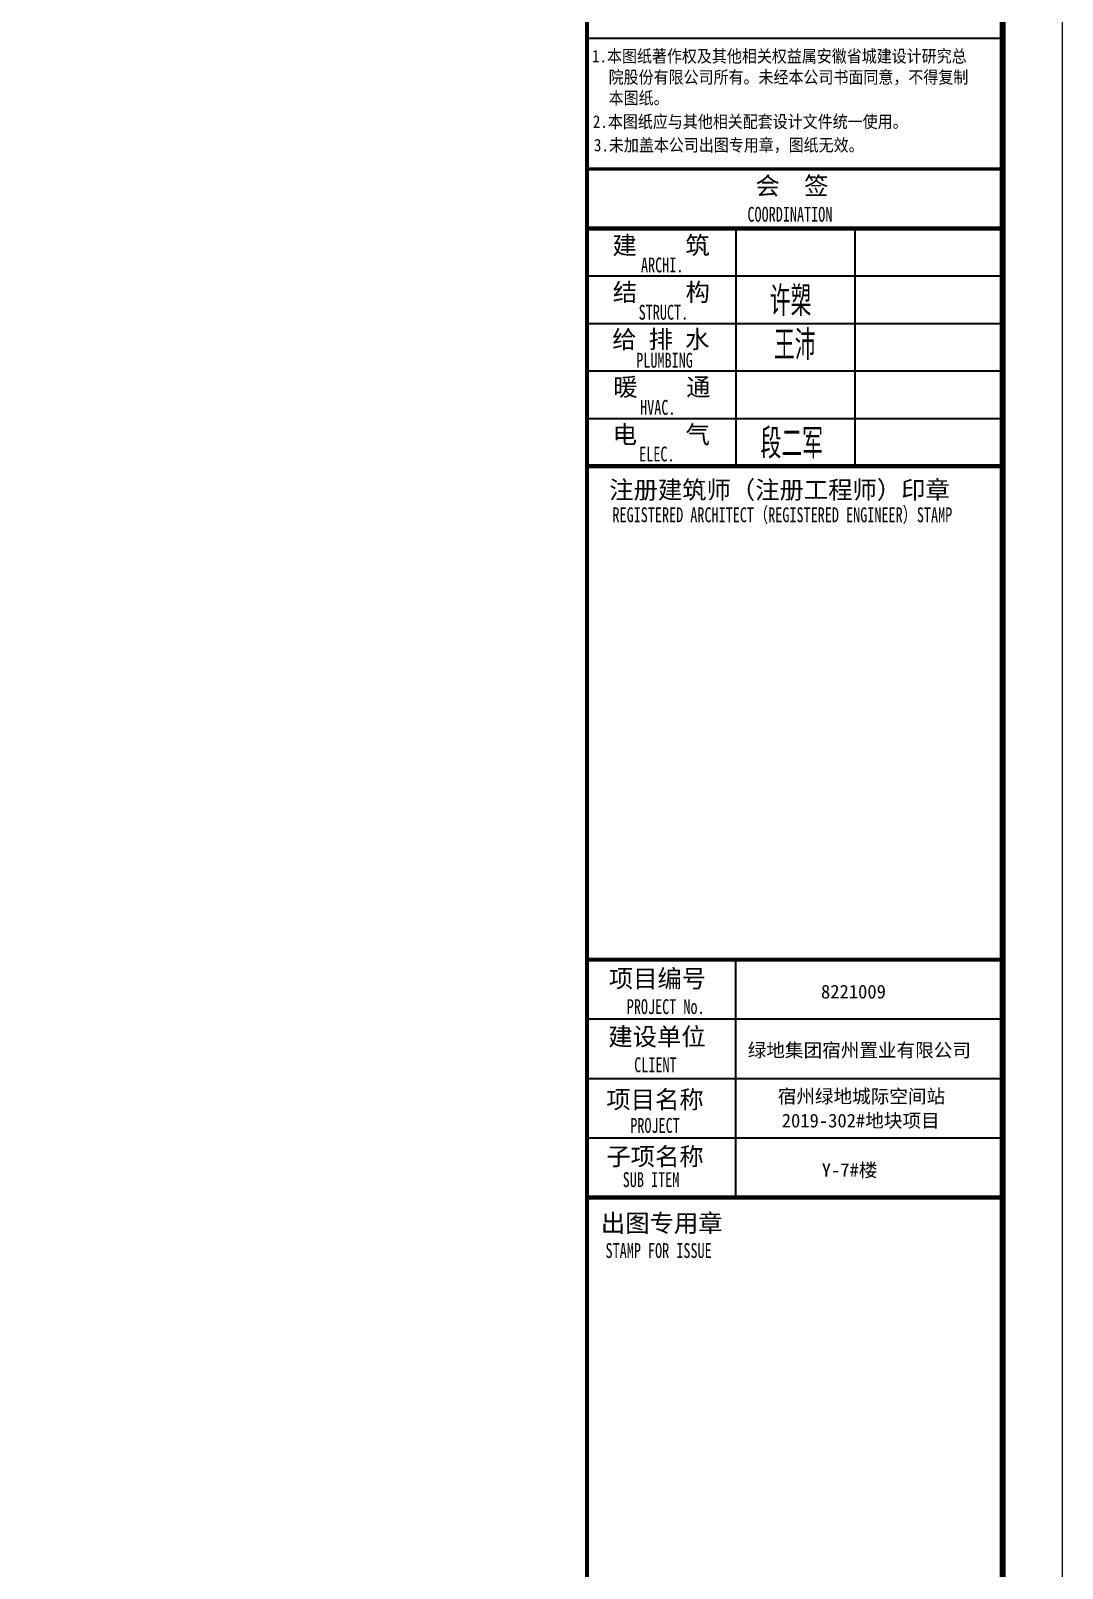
# Model space of a CAD drawing. Extents: x -518115 to 389031, y -231062 to 1628073.
# Drawn here: x 65764 to 83114, y 668320 to 694183 of the extents above; entities that cross this region are included whole.
import ezdxf

# ---------------------------------------------------------------- set-up
doc = ezdxf.new("R2010")
doc.units = 0
doc.header["$LTSCALE"] = 1000
doc.header["$MEASUREMENT"] = 0
doc.layers.add('yichutu', color=7, linetype='Continuous', true_color=0xffffff, plot=False)
doc.layers.add('图框', color=140, linetype='Continuous')
doc.layers.add('图签文字', color=147, linetype='Continuous')
doc.layers.add('图签', color=147, linetype='Continuous', lineweight=18)
doc.styles.add('HT', font='')
doc.styles.add('宋体', font='', dxfattribs={"height": 50})
doc.styles.add('建筑图签-1', font='', dxfattribs={"width": 0.7})
doc.styles.add('建筑图签-2', font='TXT.shx', dxfattribs={"width": 0.5, "bigfont": 'HZTXT.shx'})
doc.styles.get('HT').set_extended_font_data('SimHei')
doc.styles.get('宋体').set_extended_font_data('SimSun')
doc.styles.get('建筑图签-1').set_extended_font_data('SimHei')

# ---------------------------------------------------------------- blocks, each defined once
blk = doc.blocks.new('TK')
at = {"layer": '图框'}
blk.add_lwpolyline([(465375, 548714), (549475, 548714), (549475, 489314), (465375, 489314)], close=True, dxfattribs=at)
blk.add_lwpolyline([(465375, 548714), (549475, 548714), (549475, 489314), (465375, 489314)], close=True, dxfattribs=at)
at = {"layer": '图框', "const_width": 100}
blk.add_lwpolyline([(548475, 490314), (548475, 547714), (467875, 547714), (467875, 490314)], close=True, dxfattribs=at)
at = {"layer": '图框'}
for points, const_width in [([(541480, 490314), (541480, 547714)], 70), ([(541480, 540913), (548480, 540913)], 35), ([(541488, 538714), (548488, 538714)], 60), ([(541488, 537714), (548488, 537714)], 70), ([(541488, 537714), (548488, 537714)], 70), ([(543988, 537714), (543988, 533714)], 35), ([(545988, 537714), (545988, 533714)], 35), ([(541488, 536914), (548488, 536914)], 35), ([(541488, 536114), (548488, 536114)], 35), ([(541488, 535314), (548488, 535314)], 35), ([(541488, 534514), (548488, 534514)], 35), ([(541488, 533714), (548488, 533714)], 70), ([(541480, 525414), (548480, 525414)], 70), ([(541480, 525414), (548480, 525414)], 70), ([(543980, 521414), (543980, 525414)], 35), ([(541480, 524414), (548480, 524414)], 35), ([(541480, 523414), (548480, 523414)], 35), ([(541480, 522414), (548480, 522414)], 35), ([(548480, 521414), (541480, 521414)], 70)]:
    blk.add_lwpolyline(points, dxfattribs=dict(at, const_width=const_width))
for s, height, style, width, p in [('1.本图纸著作权及其他相关权益属安徽省城建设计研究总', 210, 'HT', 0.88, (541566, 540507)), ('院股份有限公司所有。未经本公司书面同意，不得复制', 210, 'HT', 0.88, (541845, 540153)), ('本图纸。', 210, 'HT', 0.88, (541845, 539803)), (' 2.本图纸应与其他相关配套设计文件统一使用。 ', 210, 'HT', 0.88, (541455, 539406)), ('3.未加盖本公司出图专用章，图纸无效。', 210, 'HT', 0.88, (541598, 539011)), ('COORDINATION', 250, '建筑图签-1', 0.7, (544180, 537827)), ('ARCHI.', 250, '建筑图签-1', 0.7, (542389, 536975)), ('STRUCT.', 250, '建筑图签-1', 0.7, (542350, 536179)), ('PLUMBING', 250, '建筑图签-1', 0.7, (542309, 535372)), ('HVAC.', 250, '建筑图签-1', 0.7, (542374, 534579)), ('ELEC.', 250, '建筑图签-1', 0.7, (542358, 533794)), ('REGISTERED ARCHITECT（REGISTERED ENGINEER）STAMP', 250, '建筑图签-1', 0.7, (541909, 532772)), ('PROJECT No.', 250, '建筑图签-1', 0.7, (542150, 524499, -1799)), ('CLIENT', 250, '建筑图签-1', 0.7, (542274, 523520)), ('PROJECT', 250, '建筑图签-1', 0.7, (542209, 522500)), ('SUB ITEM', 250, '建筑图签-1', 0.7, (542082, 521589)), ('STAMP FOR ISSUE', 250, '建筑图签-1', 0.7, (541793, 520395))]:
    blk.add_text(s, height=height, dxfattribs=dict(at, style=style, width=width)).set_placement(p)
at = {"layer": '图签', "color": 2, "style": '宋体'}
for s, height, p in [('8221009', 229.3, (545417, 524761)), ('绿地集团宿州置业有限公司', 229.34, (544185, 523776)), ('宿州绿地城际空间站', 229.3, (544690, 523001)), ('2019-302#地块项目', 229.34, (544757, 522592)), ('Y-7#楼', 229.3, (545429, 521761))]:
    blk.add_text(s, height=height, dxfattribs=at).set_placement(p)
at = {"layer": '图签文字', "color": 7, "style": '建筑图签-1'}
for s, p in [('会  签', (544315, 538281)), ('建    筑', (541910, 537280)), ('结    构', (541914, 536493)), ('给 排 水', (541905, 535699)), ('暖    通', (541923, 534896)), ('电    气', (541913, 534096)), ('注册建筑师（注册工程师）印章', (541855, 533167)), ('项目编号', (541848, 524946)), ('建设单位', (541840, 523969)), ('项目名称', (541807, 522911)), ('子项名称', (541807, 521954)), ('出图专用章', (541716, 520832))]:
    blk.add_text(s, height=300, dxfattribs=at).set_placement(p)
at = {"layer": '图签文字', "color": 1, "style": '建筑图签-2', "width": 0.7}
for s, p in [('许槊', (544555, 536242)), ('王沛', (544626, 535501)), ('段二军', (544401, 533845))]:
    blk.add_text(s, height=500, dxfattribs=at).set_placement(p)
blk = doc.blocks.new('yct-841-594-84100-59399.9999999999-100-1000.0')
at = {"layer": 'yichutu', "color": 7, "true_color": 0xffffff}
blk.add_lwpolyline([(0, 0), (0, 59400), (84100, 59400), (84100, 0)], close=True, dxfattribs=at)

msp = doc.modelspace()

# ---------------------------------------------------------------- block references
msp.add_blockref('TK', (-466360.9, 153143.3))
at = {"layer": 'yichutu'}
msp.add_blockref('yct-841-594-84100-59399.9999999999-100-1000.0', (-985.9, 642457), dxfattribs=at)

doc.saveas('drawing.dxf')
